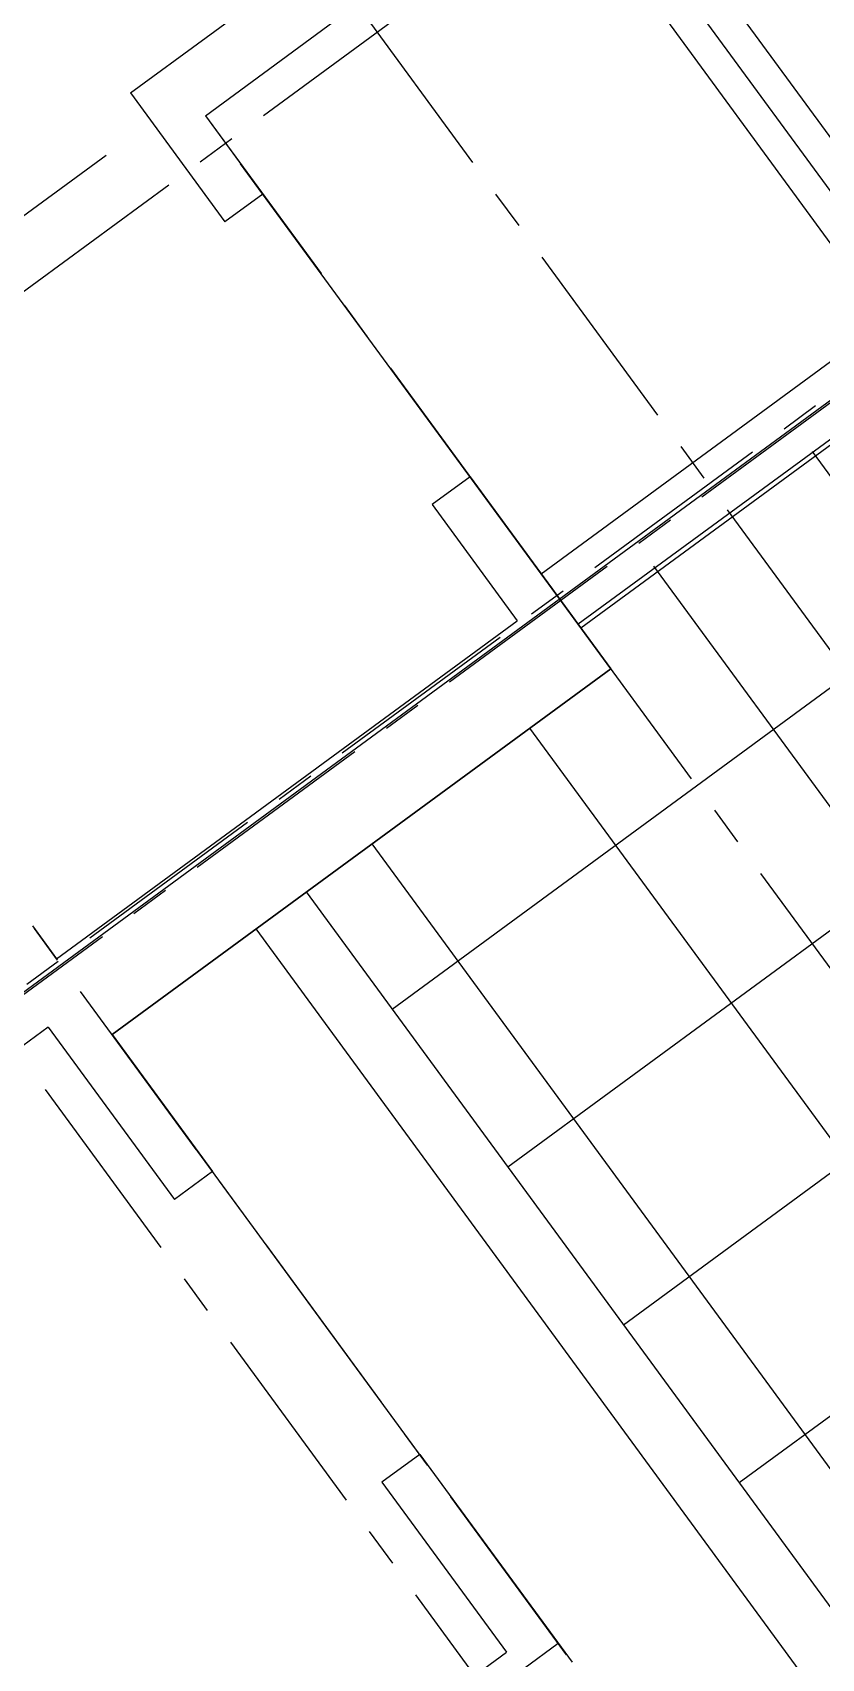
# Model space of a CAD drawing. Header units: millimetres. Extents: x 75184266 to 76346726, y -35077925 to -33679385.
# Drawn here: x 75332972 to 75335492, y -34614965 to -34609773 of the extents above; entities that cross this region are included whole.
import ezdxf
from ezdxf.xclip import XClip

# ---------------------------------------------------------------- set-up
doc = ezdxf.new("R2010")
doc.units = ezdxf.units.MM
doc.header["$LTSCALE"] = 50
doc.header["$MEASUREMENT"] = 0
doc.header["$XCLIPFRAME"] = 2
doc.linetypes.add('CENTER', pattern=[2, 1.25, -0.25, 0.25, -0.25])
doc.linetypes.add('XR-지하3층$0$H', pattern=[1.3, 0.8, -0.5])
doc.layers.add('CEN', color=1, linetype='CENTER')
doc.layers.add('XR-지하3층$0$0_plan', color=7, linetype='CONTINUOUS', lineweight=0)
doc.layers.add('건축', color=8, linetype='CONTINUOUS', plot=False)

# ---------------------------------------------------------------- blocks, each defined once
blk = doc.blocks.new('XR-지하3층$0$A$C723B38EE')
at = {"layer": 'XR-지하3층$0$0_plan', "color": 8}
blk.add_lwpolyline([(0.2883, 354.6882, 0.009046), (6.3391, 355.0415, -0.06989), (137.259, 346.7637, 0.552713), (247.3477, 461.7493), (214.6865, 591.7176, 0.017723), (212.963, 597.6743, 0.017723)], format="xyb", dxfattribs=at)

msp = doc.modelspace()

# ---------------------------------------------------------------- hatches: boundary and pattern name
at = {"layer": '건축', "ltscale": 100}
h = msp.add_hatch(dxfattribs=at)
h.set_pattern_fill('NET', color=256, scale=5000, angle=36.2507)
h.set_pattern_definition([(36.2506746, (-7667789.64, -52797022.9), (-369.574465, 504.023526), []), (126.2506746, (-7667789.64, -52797022.9), (-504.023526, -369.574465), [])])
h.paths.add_polyline_path([(75338533.2, -34615188.6), (75336936.7, -34613011.1), (75337267.3, -34612768.7), (75335858.1, -34610826), (75334709.4, -34611655.9), (75334818.7, -34611805), (75333846.6, -34612517.7), (75337793.7, -34617900.6), (75341317.9, -34615316.9), (75341989, -34616232.2), (75342892.3, -34615570), (75342424.8, -34614932.4), (75342498.9, -34614451.1), (75343761.6, -34613525.3), (75342815.5, -34612235), (75338863.8, -34615132.2), (75338952.5, -34615253.1), (75338710.5, -34615430.5)])

# ---------------------------------------------------------------- linework, layer by layer
at = {"layer": 'CEN', "ltscale": 10}
for p, q in [((75335826.4, -34608487.1), (75323766.5, -34617328.8)), ((75338033.7, -34609113.1), (75330261.4, -34614811.4)), ((75336884.8, -34609930.7), (75324824.9, -34618772.3)), ((75334677.5, -34614952.6), (75331374.7, -34610447.6))]:
    msp.add_line(p, q, dxfattribs=at)
for points in [[(75334007.8, -34609684), (75337455.4, -34614386.6)], [(75333523.9, -34610038.8), (75336971.5, -34614741.4)], [(75333207.5, -34610165.4), (75332280, -34610845.3)], [(75335157, -34616071.7), (75331993.1, -34611756.2)], [(75333582.3, -34615699.8), (75334650.9, -34614916.3)]]:
    msp.add_lwpolyline(points, dxfattribs=at)
at = {"layer": '건축', "ltscale": 20}
for p, q in [((75337501.6, -34612981.9, 0), (75329488.6, -34602048.9, 0)), ((75335921.8, -34610654.1), (75325972.7, -34617948.2, 0))]:
    msp.add_line(p, q, dxfattribs=at)
at = {"layer": '건축', "ltscale": 0.5}
for p, q in [((75335980.2, -34610735.2, 0), (75329626, -34602065.4)), ((75335980.9, -34610734.7), (75334715.3, -34611662.6, 0)), ((75337793.4, -34617900.9), (75333847.5, -34612517)), ((75337632.1, -34618019.1), (75333686.2, -34612635.3))]:
    msp.add_line(p, q, dxfattribs=at)
at = {"layer": '건축'}
for p, q in [((75333523.9, -34610038.8), (75333707.2, -34610288.8)), ((75333707.2, -34610288.8), (75333586.2, -34610377.5)), ((75334369.4, -34611192.1), (75334248.4, -34611280.7)), ((75334369.4, -34611192.1), (75334818.7, -34611805)), ((75334818.7, -34611805), (75333225.9, -34612972.7)), ((75332971.7, -34612625.9), (75333048.6, -34612730.8)), ((75333022.2, -34612948.5), (75332659.3, -34613214.6)), ((75333022.2, -34612948.5), (75333425.7, -34613498.9)), ((75333225.9, -34612972.7), (75333546.7, -34613410.2)), ((75333546.7, -34613410.2), (75333425.7, -34613498.9)), ((75334208.9, -34614313.5), (75334088, -34614402.2)), ((75334208.9, -34614313.5), (75334695.2, -34614976.8)), ((75334088, -34614402.2), (75334485.6, -34614944.5)), ((75333417, -34615728), (75334485.6, -34614944.5))]:
    msp.add_line(p, q, dxfattribs=at)
at = {"layer": '건축', "ltscale": 0.5, "elevation": 0}
msp.add_lwpolyline([(75334597, -34611501.3), (75335701.3, -34610691.7), (75329497.3, -34602226.8)], dxfattribs=at)
at = {"layer": '건축', "linetype": 'XR-지하3층$0$H', "ltscale": 50}
msp.add_lwpolyline([(75354668.2, -34602584.3), (75346990.5, -34608213.1), (75347788.7, -34609301.9), (75346341.1, -34610363.2), (75345912.4, -34609778.5), (75344202.7, -34611032), (75342606.3, -34608854.5), (75336936.7, -34613011.1), (75338533.2, -34615188.6), (75336137.9, -34616944.6), (75333225.9, -34612972.7), (75334818.7, -34611805), (75333523.9, -34610038.8), (75334007.8, -34609684), (75329993.1, -34604208.1)], dxfattribs=at)
at = {"layer": '건축'}
for points in [[(75333284.6, -34609966.2), (75333768.5, -34609611.4)], [(75333523.9, -34610038.8), (75334007.8, -34609684)], [(75333284.6, -34609966.2), (75333586.2, -34610377.5)], [(75334248.4, -34611280.7), (75334520.4, -34611651.7)], [(75333048.6, -34612730.8), (75334520.4, -34611651.7)]]:
    msp.add_lwpolyline(points, dxfattribs=at)

# ---------------------------------------------------------------- block references
at = {"layer": '건축', "ltscale": 0.5}
ref = msp.add_blockref('XR-지하3층$0$A$C723B38EE', (75115875.3, -35187756.2), dxfattribs=dict(at, xscale=999.9999999999998, yscale=999.9999999999998, zscale=999.9999999999998))
XClip(ref).set_block_clipping_path([(137.7798442268, 119.9958357572), (497.8511876765, 396.6664658143)])

doc.saveas('drawing.dxf')
